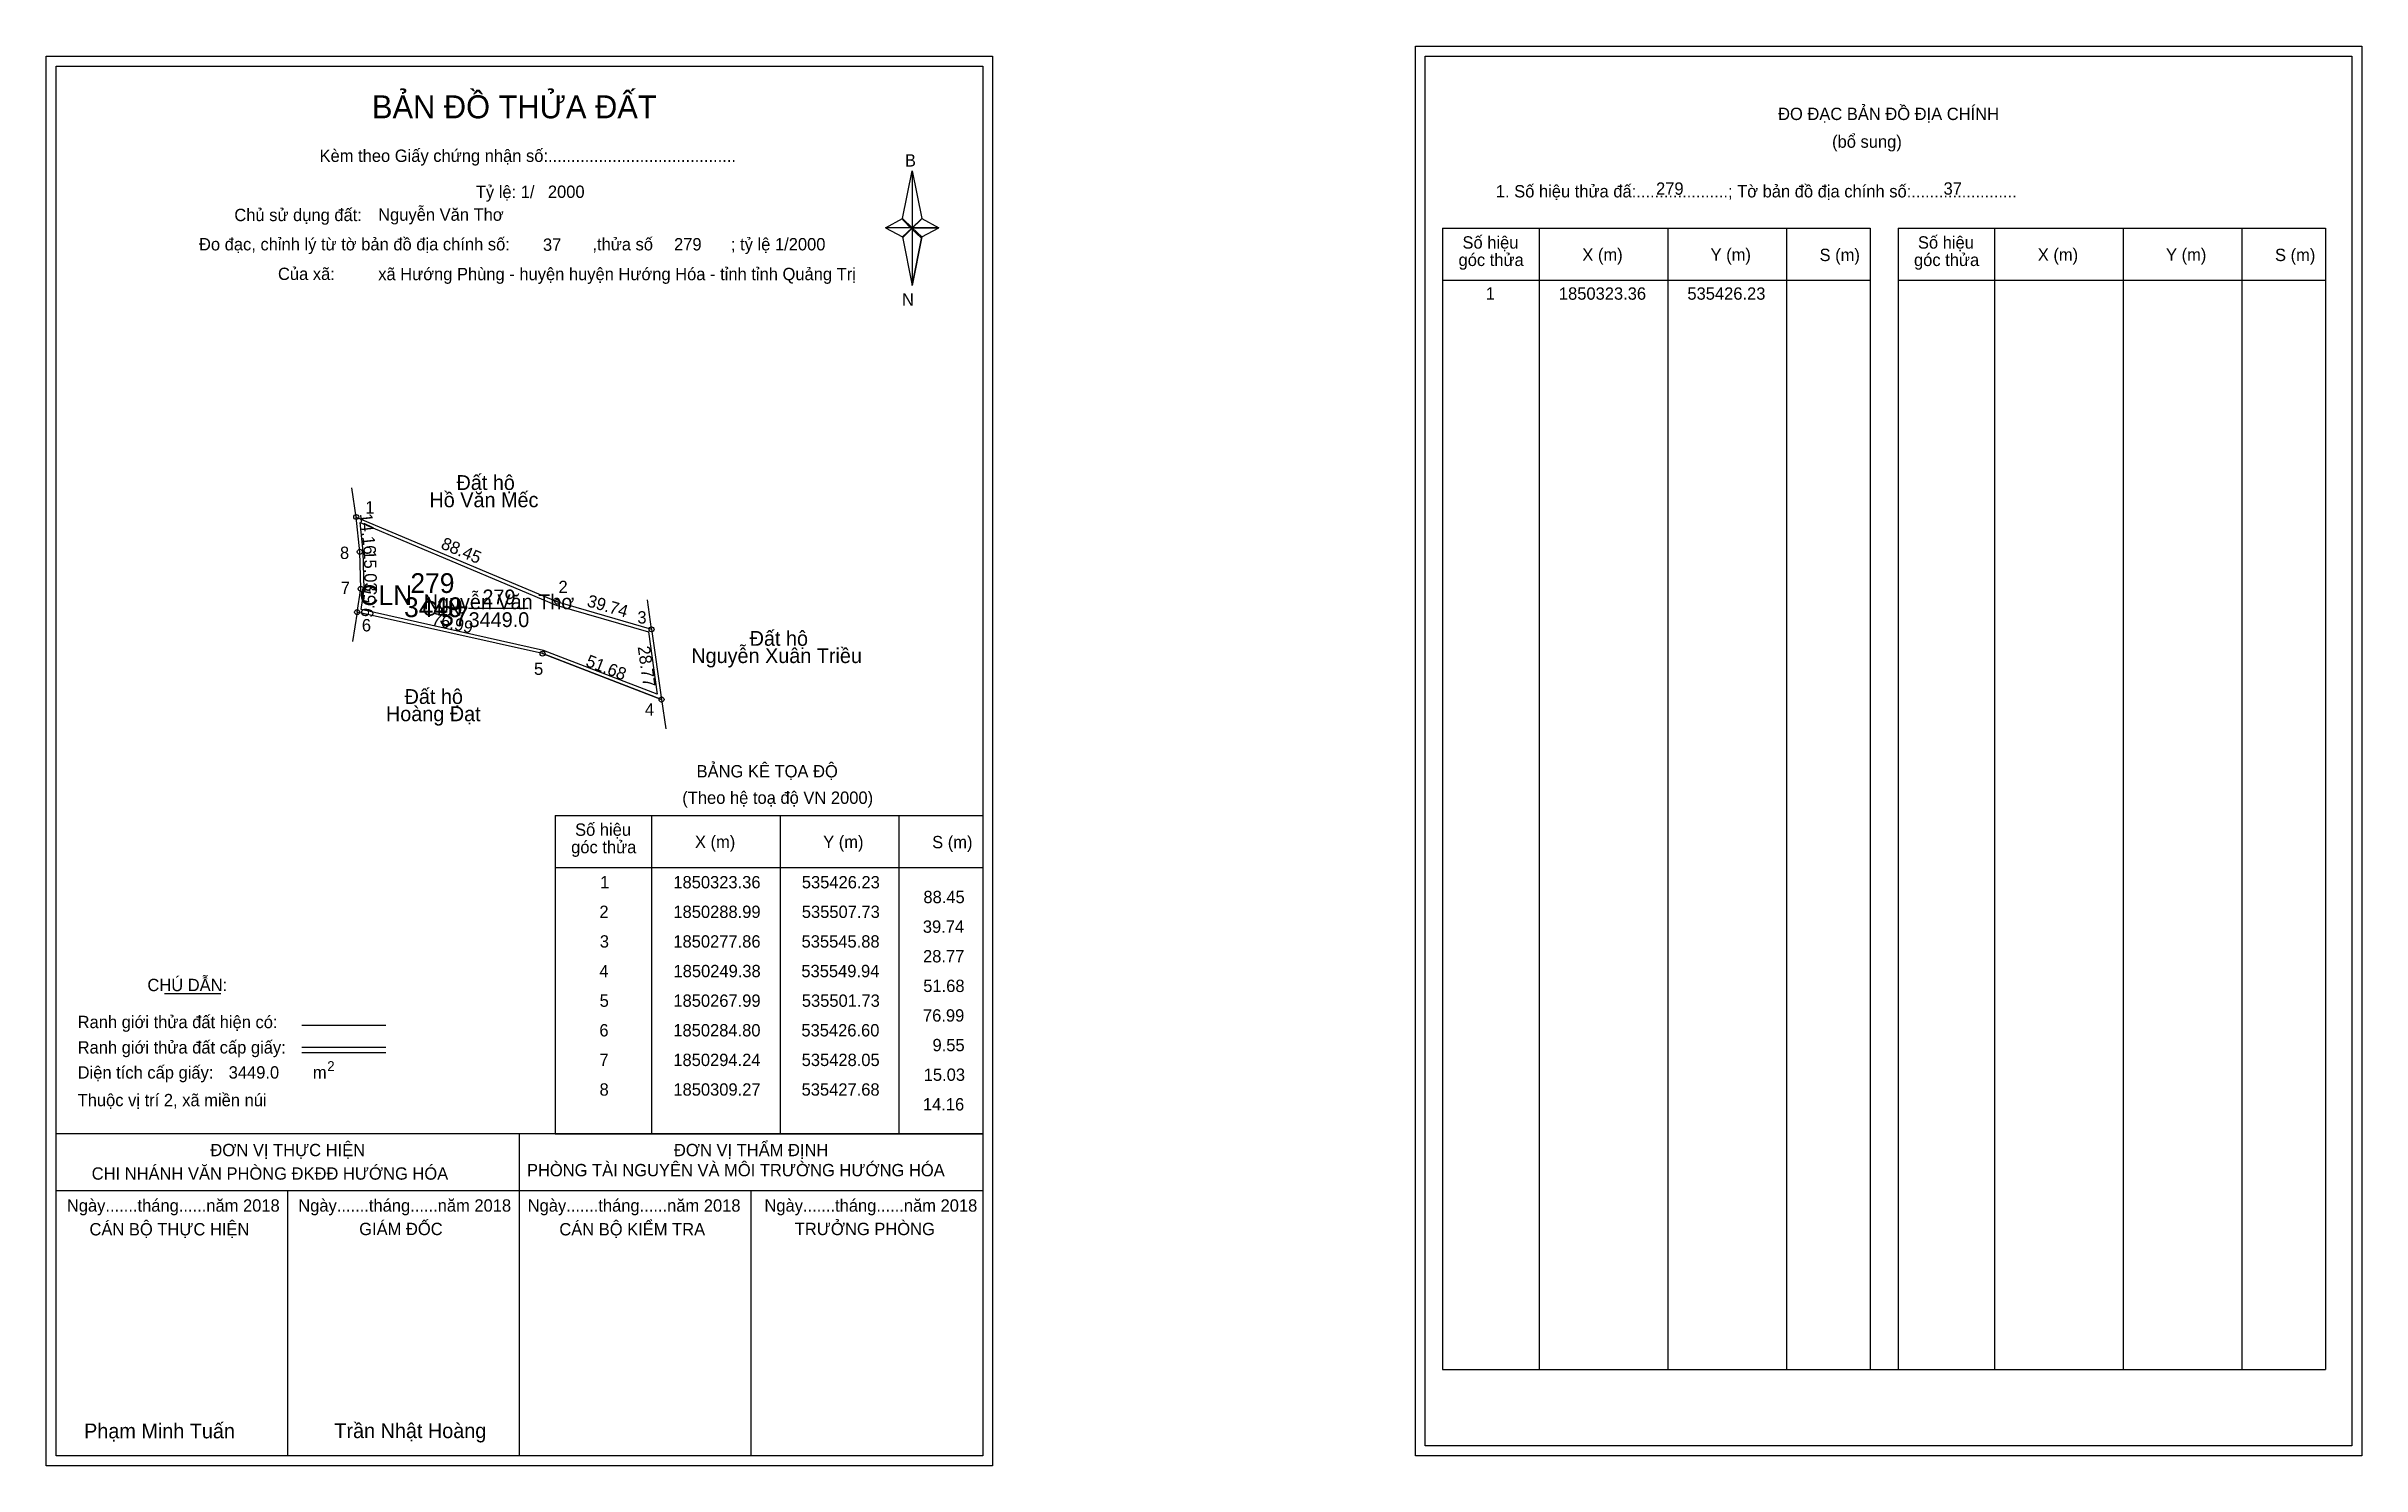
# Model space of a CAD drawing. Extents: x 535301 to 536239, y 1849939 to 1850514.
import ezdxf

# ---------------------------------------------------------------- set-up
doc = ezdxf.new("R2010")
doc.units = 0
for name, color, linetype in [('Level 1', 7, 'Continuous'), ('Level 10', 7, 'Continuous'), ('Level 11', 7, 'Continuous'), ('Level 13', 7, 'Continuous'), ('Level 2', 7, 'Continuous'), ('Level 27', 7, 'Continuous'), ('Level 3', 7, 'Continuous'), ('Level 36', 7, 'Continuous'), ('Level 4', 7, 'Continuous'), ('Level 49', 7, 'Continuous'), ('Level 5', 7, 'Continuous'), ('Level 53', 7, 'Continuous'), ('Level 55', 7, 'Continuous'), ('Level 6', 7, 'Continuous'), ('Level 63', 7, 'Continuous'), ('Level 7', 7, 'Continuous'), ('Level 9', 7, 'Continuous')]:
    doc.layers.add(name, color=color, linetype=linetype)

msp = doc.modelspace()

# ---------------------------------------------------------------- linework, layer by layer
at = {"layer": 'Level 1'}
for p, q in [((535304.68, 1850506.1), (535304.68, 1850506.1)), ((535859.32, 1850510.1), (535859.32, 1850510.1)), ((535647.52, 1850444.33), (535651.46, 1850463.61)), ((535651.46, 1850463.61), (535651.46, 1850440.56)), ((535651.46, 1850463.61), (535655.39, 1850444.33)), ((535640.63, 1850440.56), (535647.52, 1850444.33)), ((535647.52, 1850444.33), (535651.46, 1850440.56)), ((535651.16, 1850440.13), (535647.52, 1850443.89)), ((535651.46, 1850440.56), (535647.52, 1850436.88)), ((535651.16, 1850440.13), (535647.52, 1850436.44)), ((535647.52, 1850436.44), (535651.16, 1850440.13)), ((535647.52, 1850436.88), (535651.46, 1850417.16)), ((535655.1, 1850443.89), (535651.16, 1850440.13)), ((535651.16, 1850440.13), (535655.1, 1850443.89)), ((535655.1, 1850436.44), (535651.16, 1850440.13)), ((535655.39, 1850444.33), (535651.46, 1850440.56)), ((535651.46, 1850440.56), (535651.46, 1850417.16)), ((535651.46, 1850440.56), (535662.28, 1850440.56)), ((535651.46, 1850440.56), (535655.39, 1850436.88)), ((535655.39, 1850436.88), (535651.46, 1850417.16)), ((535655.39, 1850436.88), (535662.28, 1850440.56)), ((535866.39, 1850440.39), (536039.59, 1850440.39)), ((535905.57, 1849977.86), (535905.57, 1850440.39)), ((535957.71, 1849977.86), (535957.71, 1850440.39)), ((536005.66, 1850440.39), (536005.66, 1849977.86)), ((536039.59, 1850440.39), (536039.59, 1849977.86)), ((536050.9, 1850440.39), (536224.11, 1850440.39)), ((536090.08, 1849977.86), (536090.08, 1850440.39)), ((536142.23, 1849977.86), (536142.23, 1850440.39)), ((536190.17, 1850440.39), (536190.17, 1849977.86)), ((536224.11, 1850440.39), (536224.11, 1849977.86)), ((535866.39, 1850419.33), (536039.59, 1850419.33)), ((536050.9, 1850419.33), (536224.11, 1850419.33)), ((535506.87, 1850202.44), (535680.07, 1850202.44)), ((535546.05, 1850073.39), (535546.05, 1850202.44)), ((535598.19, 1850073.39), (535598.19, 1850202.44)), ((535646.13, 1850202.44), (535646.13, 1850073.39)), ((535506.87, 1850181.39), (535680.07, 1850181.39)), ((535348.51, 1850130.23), (535371.32, 1850130.23)), ((535404.24, 1850117.42), (535438.27, 1850117.42)), ((535404.24, 1850108.52), (535438.27, 1850108.52)), ((535404.24, 1850106.33), (535438.27, 1850106.33)), ((535518.33, 1850073.39), (535304.67, 1850073.39)), ((535680.07, 1850073.39), (535470.39, 1850073.39)), ((535492.37, 1849942.95), (535492.37, 1850073.39)), ((535506.87, 1850073.39), (535680.07, 1850073.39)), ((535680.07, 1850050.29), (535304.67, 1850050.29)), ((535398.52, 1849942.95), (535398.52, 1850050.29)), ((535586.22, 1849942.95), (535586.22, 1850050.29)), ((535866.39, 1849977.86), (536224.11, 1849977.86)), ((535680.07, 1849942.95), (535680.07, 1849942.95)), ((536234.72, 1849946.95), (536234.72, 1849946.95))]:
    msp.add_line(p, q, dxfattribs=at)
for points in [[(535647.52, 1850444.33), (535651.46, 1850463.61), (535651.46, 1850440.56)], [(535640.63, 1850440.56), (535647.52, 1850436.88), (535651.46, 1850440.56)], [(535651.46, 1850440.56), (535655.39, 1850444.33), (535662.28, 1850440.56)], [(535651.46, 1850440.56), (535651.46, 1850417.16), (535655.39, 1850436.88)]]:
    msp.add_lwpolyline(points, close=True, dxfattribs=at)
at = {"layer": 'Level 10'}
msp.add_line((535501.73, 1850267.99), (535549.94, 1850249.38), dxfattribs=at)
for points in [[(535545.88, 1850277.86), (535549.94, 1850249.38), (535501.73, 1850267.99), (535426.6, 1850284.8), (535428.05, 1850294.24), (535427.68, 1850309.27), (535426.23, 1850323.36), (535507.73, 1850288.99)], [(535544.62, 1850276.77), (535548.22, 1850251.55), (535502.14, 1850269.33), (535428.18, 1850285.88), (535429.45, 1850294.15), (535429.08, 1850309.36), (535427.86, 1850321.15), (535507.26, 1850287.67)]]:
    msp.add_lwpolyline(points, close=True, dxfattribs=at)
at = {"layer": 'Level 11'}
for centre in [(535426.23, 1850323.36), (535427.68, 1850309.27), (535428.05, 1850294.24), (535507.73, 1850288.99), (535426.6, 1850284.8), (535545.88, 1850277.86), (535545.88, 1850277.86), (535501.73, 1850267.99), (535549.94, 1850249.38)]:
    msp.add_circle(centre, 1, dxfattribs=at)
at = {"layer": 'Level 27'}
for p, q in [((535426.23, 1850323.36), (535424.49, 1850335.23)), ((535545.88, 1850277.86), (535544.19, 1850289.74)), ((535426.6, 1850284.8), (535424.78, 1850272.94)), ((535549.94, 1850249.38), (535551.63, 1850237.5))]:
    msp.add_line(p, q, dxfattribs=at)
at = {"layer": 'Level 3'}
for p, q in [((535866.39, 1850440.39), (535866.39, 1849977.86)), ((536050.9, 1850440.39), (536050.9, 1849977.86)), ((535506.87, 1850202.44), (535506.87, 1850073.39))]:
    msp.add_line(p, q, dxfattribs=at)
at = {"layer": 'Level 63'}
for points in [[(535855.33, 1850514.1), (536238.73, 1850514.1), (536238.73, 1849942.95), (535855.33, 1849942.95)], [(535300.67, 1850510.1), (535684.07, 1850510.1), (535684.07, 1849938.95), (535300.67, 1849938.95)], [(535304.67, 1850506.1), (535680.07, 1850506.1), (535680.07, 1849942.95), (535304.67, 1849942.95)], [(535859.33, 1850510.1), (536234.73, 1850510.1), (536234.73, 1849946.95), (535859.33, 1849946.95)]]:
    msp.add_lwpolyline(points, close=True, dxfattribs=at)
at = {"layer": 'Level 9'}
msp.add_line((535471.78, 1850286.37), (535495.86, 1850286.37), dxfattribs=at)

# ---------------------------------------------------------------- texts
at = {"layer": 'Level 1'}
for s, height, p in [('BẢN ĐỒ THỬA ĐẤT', 9.3313, (535432.61, 1850484.91)), ('ĐO ĐẠC BẢN ĐỒ ĐỊA CHÍNH', 5, (536002.28, 1850484.22)), ('(bổ sung)', 5, (536024.16, 1850472.98)), ('Kèm theo Giấy chứng nhận số:.........................................', 5, (535411.37, 1850467.25)), ('B', 5, (535648.54, 1850465.37)), ('1. Số hiệu thửa đấ:....................; Tờ bản đồ địa chính số:.......................', 5, (535887.94, 1850452.86)), ('Chủ sử dụng đất:', 5, (535376.85, 1850443.26)), ('Đo đạc, chỉnh lý từ tờ bản đồ địa chính số:                  ,thửa số                 ; tỷ lệ 1/2000', 5, (535362.54, 1850431.4)), ('Số hiệu', 5, (535874.42, 1850432.12)), ('Số hiệu', 5, (536058.94, 1850432.12)), ('góc thửa', 5, (535872.83, 1850425.06)), ('X (m)', 5, (535922.98, 1850427.17)), ('Y (m)', 5, (535974.94, 1850427.17)), ('S (m)', 5, (536019.09, 1850427.07)), ('góc thửa', 5, (536057.35, 1850425.06)), ('X (m)', 5, (536107.5, 1850427.17)), ('Y (m)', 5, (536159.45, 1850427.17)), ('S (m)', 5, (536203.61, 1850427.07)), ('Của xã:', 5, (535394.53, 1850419.4)), ('N', 5, (535647.34, 1850409.03)), ('BẢNG KÊ TỌA ĐỘ', 5, (535564.13, 1850217.85)), ('(Theo hệ toạ độ VN 2000)', 5, (535558.33, 1850207.13)), ('góc thửa', 5, (535513.31, 1850187.12)), ('Số hiệu', 5, (535514.9, 1850194.18)), ('X (m)', 5, (535563.46, 1850189.23)), ('Y (m)', 5, (535615.41, 1850189.23)), ('S (m)', 5, (535659.57, 1850189.13)), ('CHÚ DẪN:', 5, (535341.63, 1850131.24)), ('Ranh giới thửa đất hiện có:', 5, (535313.37, 1850116.24)), ('Ranh giới thửa đất cấp giấy:', 5, (535313.37, 1850105.96)), ('Diện tích cấp giấy:', 5, (535313.37, 1850095.8)), ('m', 5, (535408.68, 1850095.84)), ('2', 4, (535414.48, 1850098.86)), ('Thuộc vị trí 2, xã miền núi', 5, (535313.37, 1850084.6)), ('ĐƠN VỊ THỰC HIỆN', 5, (535367.14, 1850064.36)), ('ĐƠN VỊ THẨM ĐỊNH', 5, (535554.95, 1850064.36)), ('PHÒNG TÀI NGUYÊN VÀ MÔI TRƯỜNG HƯỚNG HÓA', 5, (535495.4, 1850056.22)), ('CHI NHÁNH VĂN PHÒNG ĐKĐĐ HƯỚNG HÓA', 5, (535319.06, 1850054.84)), ('Ngày.......tháng......năm 2018', 5, (535309.01, 1850041.89)), ('Ngày.......tháng......năm 2018', 5, (535402.75, 1850041.89)), ('Ngày.......tháng......năm 2018', 5, (535495.7, 1850041.89)), ('Ngày.......tháng......năm 2018', 5, (535591.62, 1850041.89)), ('CÁN BỘ THỰC HIỆN', 5, (535318.17, 1850032.26)), ('GIÁM ĐỐC', 5, (535427.44, 1850032.38)), ('CÁN BỘ KIỂM TRA', 5, (535508.52, 1850032.26)), ('TRƯỞNG PHÒNG', 5, (535603.9, 1850032.38)), ('Phạm Minh Tuấn', 6, (535315.99, 1849950.03)), ('Trần Nhật Hoàng', 6, (535417.38, 1849950.13))]:
    msp.add_text(s, height=height, dxfattribs=at).set_placement(p)
at = {"layer": 'Level 11'}
msp.add_text('Tỷ lệ: 1/', height=5, dxfattribs=at).set_placement((535474.69, 1850452.62))
at = {"layer": 'Level 13'}
for s, p in [('CLN', (535452.99, 1850283.37)), ('279', (535477.36, 1850287.97)), ('3449.0', (535471.79, 1850278.77))]:
    msp.add_text(s, height=6, dxfattribs=at).set_placement(p)
at = {"layer": 'Level 2'}
msp.add_text('Nguyễn Văn Thơ', height=6, dxfattribs=at).set_placement((535453.55, 1850286))
at = {"layer": 'Level 3'}
msp.add_text('CLN ', height=8, dxfattribs=at).set_placement((535427.53, 1850287.69))
at = {"layer": 'Level 36'}
for s, p in [('Hồ Văn Mếc', (535455.9, 1850327.32)), ('Đất hộ', (535466.86, 1850334.32)), ('Đất hộ', (535585.63, 1850271.18)), ('Nguyễn Xuân Triều', (535561.98, 1850264.18)), ('Đất hộ', (535445.83, 1850247.62)), ('Hoàng Đạt', (535438.28, 1850240.62))]:
    msp.add_text(s, height=6, dxfattribs=at).set_placement(p)
at = {"layer": 'Level 4'}
msp.add_text('279', height=8, dxfattribs=at).set_placement((535448.19, 1850292.58))
at = {"layer": 'Level 49'}
for s, rotation, p in [('14.16', 275.87562, (535427.71, 1850324.6)), ('88.45', 337.13398, (535460.17, 1850310.78)), ('15.03', 271.41019, (535429.27, 1850309.8)), ('9.55', 81.26752, (535432.9, 1850282.37)), ('39.74', 343.73576, (535519.4, 1850287.25)), ('76.99', 347.38805, (535456.56, 1850279.74)), ('51.68', 338.89244, (535518.86, 1850263.09)), ('28.77', 278.1132, (535540.23, 1850270.75))]:
    msp.add_text(s, height=5, rotation=rotation, dxfattribs=at).set_placement(p)
at = {"layer": 'Level 5'}
msp.add_text('3449', height=8, dxfattribs=at).set_placement((535445.61, 1850282.8))
at = {"layer": 'Level 53'}
for s, p in [('1', (535883.83, 1850411.41)), ('1850323.36', (535913.48, 1850411.41)), ('535426.23', (535965.54, 1850411.41)), ('1', (535525.06, 1850172.89)), ('1850323.36', (535554.71, 1850172.89)), ('535426.23', (535606.76, 1850172.89)), ('2', (535524.76, 1850160.89)), ('1850288.99', (535554.73, 1850160.89)), ('535507.73', (535606.76, 1850160.89)), ('88.45', (535656.02, 1850166.89)), ('39.74', (535655.79, 1850154.89)), ('3', (535524.92, 1850148.89)), ('1850277.86', (535554.71, 1850148.89)), ('535545.88', (535606.67, 1850148.89)), ('28.77', (535655.87, 1850142.89)), ('4', (535524.74, 1850136.89)), ('1850249.38', (535554.78, 1850136.89)), ('535549.94', (535606.58, 1850136.89)), ('5', (535524.85, 1850124.89)), ('1850267.99', (535554.73, 1850124.89)), ('535501.73', (535606.76, 1850124.89)), ('51.68', (535655.96, 1850130.89)), ('6', (535524.75, 1850112.89)), ('1850284.80', (535554.7, 1850112.89)), ('535426.60', (535606.59, 1850112.89)), ('76.99', (535655.85, 1850118.89)), ('9.55', (535659.71, 1850106.89)), ('7', (535524.77, 1850100.89)), ('1850294.24', (535554.7, 1850100.89)), ('535428.05', (535606.7, 1850100.89)), ('15.03', (535656.15, 1850094.89)), ('8', (535524.82, 1850088.89)), ('1850309.27', (535554.73, 1850088.89)), ('535427.68', (535606.67, 1850088.89)), ('14.16', (535655.82, 1850082.89))]:
    msp.add_text(s, height=5, dxfattribs=at).set_placement(p)
at = {"layer": 'Level 55'}
for s, height, p in [('1', 0.8, (535426.01, 1850323.36)), ('280', 0.22, (535425.99, 1850323.14)), ('280', 0.22, (535425.99, 1850323.14)), ('8', 0.8, (535427.42, 1850309.27)), ('7', 0.8, (535427.78, 1850294.24)), ('2', 0.8, (535507.46, 1850288.99)), ('280', 0.22, (535507.49, 1850288.77)), ('280', 0.22, (535507.49, 1850288.77)), ('6', 0.8, (535426.33, 1850284.8)), ('0', 0.22, (535426.52, 1850284.58)), ('0', 0.22, (535426.52, 1850284.58)), ('280', 0.22, (535545.64, 1850277.64)), ('280', 0.22, (535545.64, 1850277.64)), ('3', 0.8, (535545.63, 1850277.86)), ('0', 0.22, (535545.8, 1850277.64)), ('5', 0.8, (535501.47, 1850267.99)), ('0', 0.22, (535501.65, 1850267.77)), ('0', 0.22, (535501.65, 1850267.77)), ('4', 0.8, (535549.66, 1850249.38)), ('0', 0.22, (535549.86, 1850249.16)), ('0', 0.22, (535549.86, 1850249.16)), ('0', 0.22, (535549.86, 1850249.16))]:
    msp.add_text(s, height=height, dxfattribs=at).set_placement(p)
at = {"layer": 'Level 6'}
for s, p in [('2000', (535503.88, 1850452.66)), ('279', (535952.84, 1850453.94)), ('37', (536069.33, 1850453.98)), ('Nguyễn Văn Thơ', (535435.12, 1850443.4)), ('279', (535554.99, 1850431.38)), ('37', (535501.89, 1850431.22)), ('xã Hướng Phùng - huyện huyện Hướng Hóa - tỉnh tỉnh Quảng Trị', (535435.15, 1850419.32)), ('3449.0', (535374.56, 1850095.81))]:
    msp.add_text(s, height=5, dxfattribs=at).set_placement(p)
at = {"layer": 'Level 7'}
msp.add_text('37', height=8, dxfattribs=at).set_placement((535459.89, 1850279.23))
at = {"layer": 'Level 9'}
for s, p in [('1', (535429.9, 1850324.78)), ('8', (535419.66, 1850306.36)), ('7', (535419.98, 1850292.15)), ('2', (535508.18, 1850292.52)), ('6', (535428.51, 1850277.02)), ('3', (535540.15, 1850280.2)), ('5', (535498.27, 1850259.37)), ('4', (535543.21, 1850242.9))]:
    msp.add_text(s, height=5, dxfattribs=at).set_placement(p)

doc.saveas('drawing.dxf')
